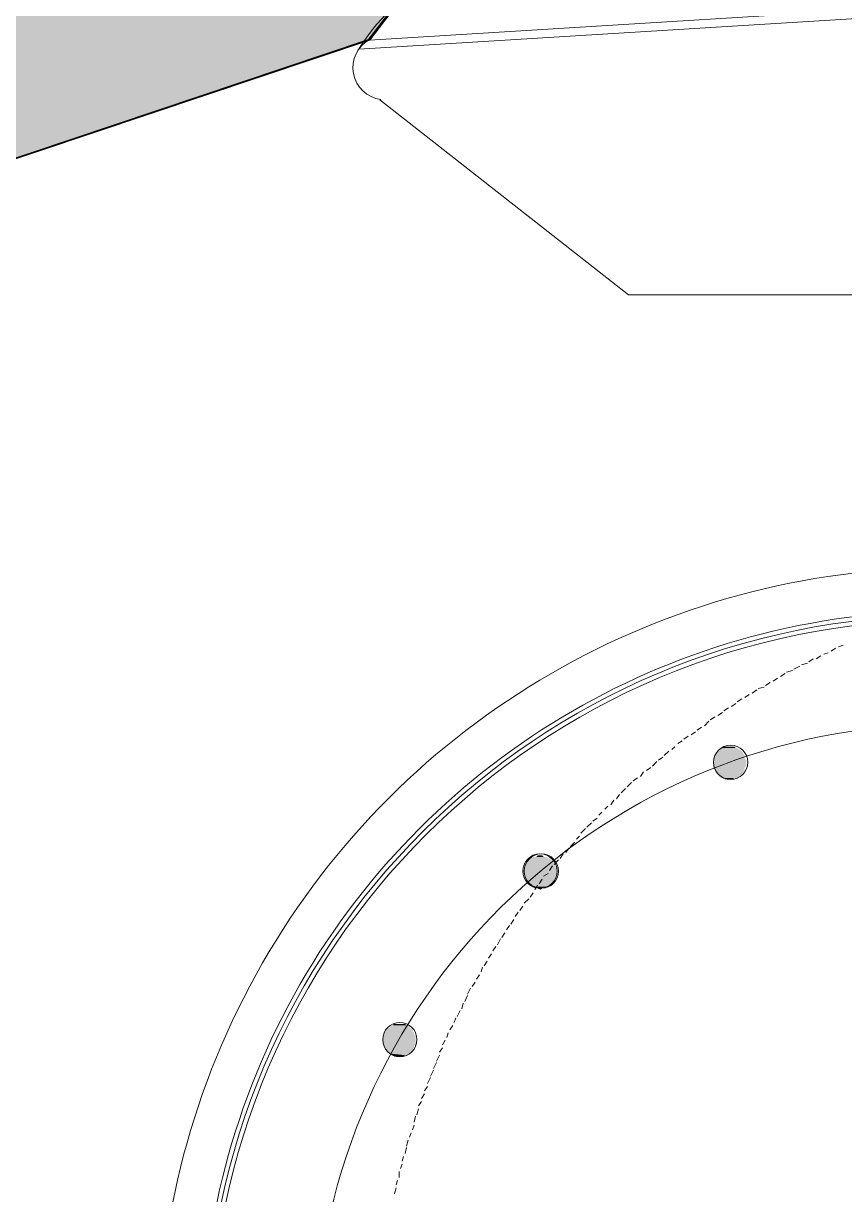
# Model space of a CAD drawing. Header units: inches. Extents: x 1969 to 240164, y 1364 to 46451.
# Drawn here: x 17669 to 19548, y 20294 to 22972 of the extents above; entities that cross this region are included whole.
import ezdxf

# ---------------------------------------------------------------- set-up
doc = ezdxf.new("R2010")
doc.units = ezdxf.units.IN
doc.header["$MEASUREMENT"] = 0
for name, color, linetype in [('PDF_0', 7, 'Continuous'), ('PDF_ESElevation', 7, 'Continuous'), ('PDF_INTERNAL ROAD', 7, 'Continuous'), ('PDF_RETAINING WALL', 7, 'Continuous'), ('PDF_TXT', 7, 'Continuous')]:
    doc.layers.add(name, color=color, linetype=linetype)

msp = doc.modelspace()

# ---------------------------------------------------------------- hatches: boundary and pattern name
at = {"true_color": 0xfecc66}
h = msp.add_hatch(color=31, dxfattribs=at)
h.dxf.hatch_style = 1
h.paths.add_polyline_path([(40008.3, 27445.2), (39953.1, 27576.4), (40565.8, 27834.4), (40621, 27703.3)])
h.paths.add_polyline_path([(40577.6, 27598.8), (40632.8, 27467.6), (40233.2, 27299.2), (40178, 27430.4)])
edge = h.paths.add_edge_path()
edge.add_line((23706.6, 23889.3), (23706.6, 23685.7))
edge.add_line((23706.6, 23685.7), (21592.3, 23685.7))
edge.add_arc((21564.1, 23607.1), 83.5, 70.25, 109.75)
edge.add_line((21535.9, 23685.7), (21474.3, 23685.7))
edge.add_line((21474.3, 23685.7), (21474.3, 23889.3))
edge.add_line((21474.3, 23889.3), (23706.6, 23889.3))
h.paths.add_polyline_path([(40196.6, 27136.6), (40128.6, 27004), (40083.8, 26760.5), (40108.3, 26579.1), (40179.2, 26411.1), (44054.9, 22879.7), (47494.3, 21707.1), (47774.4, 21648.7), (48167.3, 21655.3), (48593.7, 21785.4), (48790.3, 21898.1), (49229.2, 22267.9), (50678.1, 23493.2), (50859.2, 23699.7), (50983, 23900), (51090.8, 24169.8), (51148, 24487.9), (51993.8, 24488.6), (52290.4, 24048.9), (50849.8, 22717.9), (50714.5, 22526.6), (50622.5, 22254.5), (50606.5, 21925.5), (50606.5, 20998.1), (50696.2, 20675.3), (50766.7, 20544.7), (50964.4, 20319.7), (51058.4, 20250.3), (51196.7, 20206.5), (51389.7, 20233.1), (51523.7, 20325.3), (51622.3, 20503.8), (51622.3, 20773.7), (53221, 20773.7), (53221, 20166.3), (53323.2, 20166.3), (53323.2, 19249.4), (51850.7, 19249.4), (48876.6, 20483.8), (45963.5, 21489.1), (43693.6, 22262.7), (41571.7, 24195.4), (39950.9, 25674.8), (39044.1, 26554.3), (38079.5, 27215.6), (35857, 26162.3), (34994.2, 24093.5), (32860.7, 23926.1), (31214.3, 23858), (28068.1, 23728.3), (26623.6, 23670.7), (26125.1, 23748.9), (24768.5, 23544.4), (23827.6, 23544.4), (23273.3, 23447.3), (21482.5, 23346.7), (20701.9, 23346.7), (19975.8, 23179.6), (18647.9, 23098.7), (18526, 23021.2), (18458.9, 22934.2), (16811.9, 22382), (14065.1, 22382), (10291.7, 22150.2), (10399.9, 23009.2), (14054.9, 23234.2), (16268.8, 23125.1), (16401.4, 23136.9), (16539.8, 23172.8), (17389.5, 23514.9), (18148.7, 23728.4), (18898.7, 23820.5), (19842.9, 23871.6), (20739.4, 24014.8), (22123.3, 24079.5), (22770.9, 24079.5), (23779.9, 24246.6), (24703.7, 24246.6), (25375.2, 24342), (26135.3, 24457.9), (26581.9, 24376.1), (27205.7, 24393.1), (34200.4, 24679.5), (34926.4, 26329.3), (38395.3, 28029.7), (39197.5, 27689.4), (39688.1, 27614.9), (39863, 27631.6), (40107.6, 27695.3), (40153.2, 27713), (40296.7, 27791.6), (40552.7, 27873.4), (40725.6, 27893.1), (40799.6, 27443.2), (40565.9, 27413.6), (40402.5, 27338.4), (40299.1, 27258.4)])

# ---------------------------------------------------------------- linework, layer by layer
at = {"lineweight": 35}
msp.add_lwpolyline([(38079.5, 27215.6), (35857, 26162.3), (34994.2, 24093.5), (32860.7, 23926.1), (31214.3, 23858), (28068.1, 23728.3), (26623.6, 23670.7), (26125.1, 23748.9), (24768.5, 23544.4), (23827.6, 23544.4), (23273.3, 23447.3), (21482.5, 23346.7), (20701.9, 23346.7), (19975.8, 23179.6), (18647.9, 23098.7), (18526, 23021.2), (18458.9, 22934.2), (16811.9, 22382), (14065.1, 22382), (10291.7, 22150.2), (10397.3, 22988.8)], dxfattribs=at)
msp.add_lwpolyline([(38081, 27215.2), (35858.5, 26161.9), (34995.7, 24093.1), (32862.3, 23925.8), (31215.9, 23857.6), (28069.6, 23727.9), (26625.2, 23670.3), (26126.6, 23748.5), (24770, 23544), (23829.2, 23544), (23274.9, 23446.9), (21484, 23346.3), (20703.4, 23346.3), (19977.3, 23179.3), (18649.5, 23098.3), (18527.5, 23020.8), (18460.5, 22933.9), (16813.4, 22381.7), (14066.6, 22381.7), (10293.2, 22149.9), (10398.9, 22988.4)])
at = {"layer": 'PDF_0', "lineweight": 0}
for centre in [(19287.1, 21282.3), (19287.1, 21282.3), (18850.8, 21033.5), (18854.2, 21033.5), (18530.3, 20648.3), (18530.3, 20648.3)]:
    msp.add_circle(centre, 39.2, dxfattribs=at)
for radius, end in [(1801.5, 270.3351), (1702.7, 270.3351), (1692.4, 269.6594), (1682.2, 269.6594), (1443.6, 263.7268)]:
    msp.add_arc((19777.9, 19925.7), radius, 90, end, dxfattribs=at)
at = {"layer": 'PDF_0', "transparency": 33554559}
for points in [[(19251.3, 21297.7), (19319.5, 21294.3), (19247.9, 21294.3)], [(19319.5, 21294.3), (19247.9, 21294.3), (19319.5, 21290.9)], [(19247.9, 21294.3), (19319.5, 21290.9), (19247.9, 21290.9)], [(19251.3, 21294.3), (19319.5, 21290.9), (19247.9, 21290.9)], [(19254.7, 21304.5), (19316, 21301.1), (19251.3, 21301.1)], [(19316, 21301.1), (19251.3, 21301.1), (19316, 21297.7)], [(19251.3, 21301.1), (19316, 21297.7), (19251.3, 21297.7)], [(19254.7, 21301.1), (19319.5, 21297.7), (19251.3, 21297.7)], [(19316, 21297.7), (19251.3, 21297.7), (19319.5, 21294.3)], [(19319.5, 21297.7), (19251.3, 21297.7), (19319.5, 21294.3)], [(19251.3, 21297.7), (19319.5, 21294.3), (19251.3, 21294.3)], [(19319.5, 21294.3), (19251.3, 21294.3), (19319.5, 21290.9)], [(19258.1, 21307.9), (19312.6, 21304.5), (19254.7, 21304.5)], [(19258.1, 21307.9), (19316, 21304.5), (19254.7, 21304.5)], [(19312.6, 21304.5), (19254.7, 21304.5), (19316, 21301.1)], [(19316, 21304.5), (19254.7, 21304.5), (19316, 21301.1)], [(19254.7, 21304.5), (19316, 21301.1), (19254.7, 21301.1)], [(19316, 21301.1), (19254.7, 21301.1), (19319.5, 21297.7)], [(19261.5, 21311.3), (19312.6, 21307.9), (19258.1, 21307.9)], [(19261.5, 21307.9), (19312.6, 21307.9), (19258.1, 21307.9)], [(19312.6, 21307.9), (19258.1, 21307.9), (19312.6, 21304.5)], [(19312.6, 21307.9), (19258.1, 21307.9), (19316, 21304.5)], [(19264.9, 21314.7), (19305.8, 21311.3), (19261.5, 21311.3)], [(19264.9, 21314.7), (19305.8, 21311.3), (19261.5, 21311.3)], [(19305.8, 21311.3), (19261.5, 21311.3), (19309.2, 21307.9)], [(19261.5, 21311.3), (19309.2, 21307.9), (19261.5, 21307.9)], [(19309.2, 21311.3), (19309.2, 21311.3), (19261.5, 21311.3)], [(19309.2, 21311.3), (19261.5, 21311.3), (19305.8, 21311.3)], [(19309.2, 21311.3), (19261.5, 21311.3), (19312.6, 21307.9)], [(19309.2, 21307.9), (19261.5, 21307.9), (19312.6, 21307.9)], [(19268.3, 21314.7), (19302.4, 21314.7), (19264.9, 21314.7)], [(19302.4, 21314.7), (19264.9, 21314.7), (19305.8, 21311.3)], [(19268.3, 21314.7), (19302.4, 21314.7), (19264.9, 21314.7)], [(19302.4, 21314.7), (19264.9, 21314.7), (19305.8, 21311.3)], [(19271.7, 21318.1), (19299, 21314.7), (19268.3, 21314.7)], [(19271.7, 21318.1), (19299, 21314.7), (19268.3, 21314.7)], [(19299, 21314.7), (19268.3, 21314.7), (19302.4, 21314.7)], [(19299, 21314.7), (19268.3, 21314.7), (19302.4, 21314.7)], [(19275.1, 21318.1), (19295.6, 21318.1), (19271.7, 21318.1)], [(19295.6, 21318.1), (19271.7, 21318.1), (19299, 21314.7)], [(19275.1, 21318.1), (19295.6, 21318.1), (19271.7, 21318.1)], [(19295.6, 21318.1), (19271.7, 21318.1), (19299, 21314.7)], [(19278.5, 21318.1), (19292.2, 21318.1), (19275.1, 21318.1)], [(19292.2, 21318.1), (19275.1, 21318.1), (19295.6, 21318.1)], [(19278.5, 21318.1), (19292.2, 21318.1), (19275.1, 21318.1)], [(19292.2, 21318.1), (19275.1, 21318.1), (19295.6, 21318.1)], [(19282, 21318.1), (19288.8, 21318.1), (19278.5, 21318.1)], [(19288.8, 21318.1), (19278.5, 21318.1), (19292.2, 21318.1)], [(19285.4, 21318.1), (19288.8, 21318.1), (19278.5, 21318.1)], [(19288.8, 21318.1), (19278.5, 21318.1), (19292.2, 21318.1)], [(19319.5, 21290.9), (19247.9, 21290.9), (19319.5, 21287.5)], [(19247.9, 21290.9), (19319.5, 21287.5), (19247.9, 21287.5)], [(19319.5, 21290.9), (19247.9, 21290.9), (19322.9, 21287.5)], [(19247.9, 21290.9), (19322.9, 21287.5), (19247.9, 21287.5)], [(19319.5, 21287.5), (19247.9, 21287.5), (19322.9, 21284)], [(19247.9, 21287.5), (19322.9, 21284), (19247.9, 21284)], [(19322.9, 21287.5), (19247.9, 21287.5), (19322.9, 21284)], [(19247.9, 21287.5), (19322.9, 21284), (19247.9, 21284)], [(19322.9, 21284), (19247.9, 21284), (19322.9, 21280.6)], [(19247.9, 21284), (19322.9, 21280.6), (19247.9, 21280.6)], [(19322.9, 21284), (19247.9, 21284), (19322.9, 21280.6)], [(19247.9, 21284), (19322.9, 21280.6), (19247.9, 21280.6)], [(19322.9, 21280.6), (19247.9, 21280.6), (19322.9, 21277.2)], [(19247.9, 21280.6), (19322.9, 21277.2), (19247.9, 21277.2)], [(19322.9, 21280.6), (19247.9, 21280.6), (19322.9, 21277.2)], [(19247.9, 21280.6), (19322.9, 21277.2), (19247.9, 21277.2)], [(19322.9, 21277.2), (19247.9, 21277.2), (19319.5, 21273.8)], [(19247.9, 21277.2), (19319.5, 21273.8), (19247.9, 21273.8)], [(19322.9, 21277.2), (19247.9, 21277.2), (19322.9, 21273.8)], [(19247.9, 21277.2), (19322.9, 21273.8), (19247.9, 21273.8)], [(19319.5, 21273.8), (19247.9, 21273.8), (19319.5, 21270.4)], [(19247.9, 21273.8), (19319.5, 21270.4), (19247.9, 21270.4)], [(19322.9, 21273.8), (19247.9, 21273.8), (19319.5, 21270.4)], [(19247.9, 21273.8), (19319.5, 21270.4), (19247.9, 21270.4)], [(19319.5, 21270.4), (19247.9, 21270.4), (19319.5, 21267)], [(19247.9, 21270.4), (19319.5, 21267), (19247.9, 21267)], [(19319.5, 21270.4), (19247.9, 21270.4), (19319.5, 21267)], [(19247.9, 21270.4), (19319.5, 21267), (19251.3, 21267)], [(19319.5, 21267), (19247.9, 21267), (19316, 21263.6)], [(19247.9, 21267), (19316, 21263.6), (19251.3, 21263.6)], [(19319.5, 21267), (19251.3, 21267), (19319.5, 21263.6)], [(19251.3, 21267), (19319.5, 21263.6), (19251.3, 21263.6)], [(19316, 21263.6), (19251.3, 21263.6), (19316, 21260.2)], [(19251.3, 21263.6), (19316, 21260.2), (19251.3, 21260.2)], [(19319.5, 21263.6), (19251.3, 21263.6), (19316, 21260.2)], [(19251.3, 21263.6), (19316, 21260.2), (19254.7, 21260.2)], [(19316, 21260.2), (19251.3, 21260.2), (19312.6, 21256.8)], [(19251.3, 21260.2), (19312.6, 21256.8), (19254.7, 21256.8)], [(19316, 21260.2), (19254.7, 21260.2), (19316, 21256.8)], [(19254.7, 21260.2), (19316, 21256.8), (19254.7, 21256.8)], [(19312.6, 21256.8), (19254.7, 21256.8), (19258.1, 21256.8)], [(19254.7, 21256.8), (19312.6, 21256.8), (19312.6, 21256.8)], [(19316, 21256.8), (19254.7, 21256.8), (19312.6, 21253.4)], [(19254.7, 21256.8), (19312.6, 21253.4), (19258.1, 21253.4)], [(19312.6, 21256.8), (19258.1, 21256.8), (19309.2, 21253.4)], [(19258.1, 21256.8), (19309.2, 21253.4), (19261.5, 21253.4)], [(19312.6, 21253.4), (19258.1, 21253.4), (19309.2, 21253.4)], [(19258.1, 21253.4), (19309.2, 21253.4), (19261.5, 21253.4)], [(19309.2, 21253.4), (19261.5, 21253.4), (19305.8, 21250)], [(19261.5, 21253.4), (19305.8, 21250), (19261.5, 21250)], [(19309.2, 21253.4), (19261.5, 21253.4), (19305.8, 21250)], [(19261.5, 21253.4), (19305.8, 21250), (19261.5, 21250)], [(19305.8, 21250), (19261.5, 21250), (19302.4, 21250)], [(19261.5, 21250), (19302.4, 21250), (19264.9, 21250)], [(19305.8, 21250), (19261.5, 21250), (19302.4, 21246.6)], [(19261.5, 21250), (19302.4, 21246.6), (19264.9, 21246.6)], [(19302.4, 21250), (19264.9, 21250), (19299, 21246.6)], [(19264.9, 21250), (19299, 21246.6), (19268.3, 21246.6)], [(19302.4, 21246.6), (19264.9, 21246.6), (19299, 21246.6)], [(19264.9, 21246.6), (19299, 21246.6), (19268.3, 21246.6)], [(19299, 21246.6), (19268.3, 21246.6), (19295.6, 21246.6)], [(19268.3, 21246.6), (19295.6, 21246.6), (19271.7, 21246.6)], [(19299, 21246.6), (19268.3, 21246.6), (19295.6, 21246.6)], [(19268.3, 21246.6), (19295.6, 21246.6), (19271.7, 21246.6)], [(19295.6, 21246.6), (19271.7, 21246.6), (19292.2, 21243.1)], [(19271.7, 21246.6), (19292.2, 21243.1), (19275.1, 21243.1)], [(19295.6, 21246.6), (19271.7, 21246.6), (19292.2, 21243.1)], [(19271.7, 21246.6), (19292.2, 21243.1), (19275.1, 21243.1)], [(19275.1, 21243.1), (19278.5, 21243.1), (19288.8, 21243.1)], [(19275.1, 21243.1), (19292.2, 21243.1), (19288.8, 21243.1)], [(19275.1, 21243.1), (19278.5, 21243.1), (19288.8, 21243.1)], [(19275.1, 21243.1), (19292.2, 21243.1), (19288.8, 21243.1)], [(19278.5, 21243.1), (19288.8, 21243.1), (19282, 21243.1)], [(19278.5, 21243.1), (19288.8, 21243.1), (19285.4, 21243.1)], [(18821.8, 21055.7), (18883.1, 21052.3), (18818.4, 21052.3)], [(18821.8, 21052.3), (18883.1, 21052.3), (18818.4, 21052.3)], [(18883.1, 21052.3), (18818.4, 21052.3), (18883.1, 21048.8)], [(18818.4, 21052.3), (18883.1, 21048.8), (18818.4, 21048.8)], [(18883.1, 21052.3), (18818.4, 21052.3), (18883.1, 21048.8)], [(18818.4, 21052.3), (18883.1, 21048.8), (18818.4, 21048.8)], [(18825.2, 21059.1), (18876.3, 21055.7), (18821.8, 21055.7)], [(18876.3, 21055.7), (18821.8, 21055.7), (18879.7, 21052.3)], [(18821.8, 21055.7), (18879.7, 21052.3), (18821.8, 21052.3)], [(18879.7, 21055.7), (18825.2, 21055.7), (18821.8, 21055.7)], [(18879.7, 21055.7), (18821.8, 21055.7), (18883.1, 21052.3)], [(18879.7, 21052.3), (18821.8, 21052.3), (18883.1, 21052.3)], [(18828.6, 21062.5), (18876.3, 21059.1), (18825.2, 21059.1)], [(18828.6, 21062.5), (18876.3, 21059.1), (18825.2, 21059.1)], [(18876.3, 21059.1), (18825.2, 21059.1), (18876.3, 21055.7)], [(18876.3, 21059.1), (18825.2, 21059.1), (18879.7, 21055.7)], [(18825.2, 21059.1), (18879.7, 21055.7), (18825.2, 21055.7)], [(18825.2, 21055.7), (18879.7, 21055.7), (18879.7, 21055.7)], [(18832, 21062.5), (18872.9, 21062.5), (18828.6, 21062.5)], [(18872.9, 21062.5), (18828.6, 21062.5), (18876.3, 21059.1)], [(18832, 21062.5), (18872.9, 21062.5), (18828.6, 21062.5)], [(18872.9, 21062.5), (18828.6, 21062.5), (18876.3, 21059.1)], [(18835.4, 21065.9), (18869.5, 21062.5), (18832, 21062.5)], [(18835.4, 21065.9), (18869.5, 21062.5), (18832, 21062.5)], [(18869.5, 21062.5), (18832, 21062.5), (18872.9, 21062.5)], [(18869.5, 21062.5), (18832, 21062.5), (18872.9, 21062.5)], [(18838.8, 21065.9), (18866.1, 21065.9), (18835.4, 21065.9)], [(18866.1, 21065.9), (18835.4, 21065.9), (18869.5, 21062.5)], [(18838.8, 21065.9), (18866.1, 21065.9), (18835.4, 21065.9)], [(18866.1, 21065.9), (18835.4, 21065.9), (18869.5, 21062.5)], [(18842.2, 21065.9), (18862.7, 21065.9), (18838.8, 21065.9)], [(18862.7, 21065.9), (18838.8, 21065.9), (18866.1, 21065.9)], [(18842.2, 21065.9), (18862.7, 21065.9), (18838.8, 21065.9)], [(18862.7, 21065.9), (18838.8, 21065.9), (18866.1, 21065.9)], [(18845.6, 21069.3), (18859.3, 21065.9), (18842.2, 21065.9)], [(18845.6, 21069.3), (18859.3, 21065.9), (18842.2, 21065.9)], [(18859.3, 21065.9), (18842.2, 21065.9), (18862.7, 21065.9)], [(18859.3, 21065.9), (18842.2, 21065.9), (18862.7, 21065.9)], [(18849.1, 21069.3), (18855.9, 21069.3), (18845.6, 21069.3)], [(18855.9, 21069.3), (18845.6, 21069.3), (18859.3, 21065.9)], [(18852.5, 21069.3), (18855.9, 21069.3), (18845.6, 21069.3)], [(18855.9, 21069.3), (18845.6, 21069.3), (18859.3, 21065.9)], [(18815, 21038.6), (18890, 21035.2), (18811.6, 21035.2)], [(18815, 21035.2), (18886.5, 21031.8), (18811.6, 21031.8)], [(18890, 21035.2), (18811.6, 21035.2), (18890, 21031.8)], [(18811.6, 21035.2), (18890, 21031.8), (18811.6, 21031.8)], [(18886.5, 21031.8), (18811.6, 21031.8), (18886.5, 21028.4)], [(18811.6, 21031.8), (18886.5, 21028.4), (18815, 21028.4)], [(18890, 21031.8), (18811.6, 21031.8), (18890, 21028.4)], [(18811.6, 21031.8), (18890, 21028.4), (18811.6, 21028.4)], [(18890, 21028.4), (18811.6, 21028.4), (18890, 21025)], [(18811.6, 21028.4), (18890, 21025), (18815, 21025)], [(18818.4, 21048.8), (18886.5, 21045.4), (18815, 21045.4)], [(18818.4, 21048.8), (18886.5, 21045.4), (18815, 21045.4)], [(18886.5, 21045.4), (18815, 21045.4), (18886.5, 21042)], [(18815, 21045.4), (18886.5, 21042), (18815, 21042)], [(18886.5, 21045.4), (18815, 21045.4), (18886.5, 21042)], [(18815, 21045.4), (18886.5, 21042), (18815, 21042)], [(18886.5, 21042), (18815, 21042), (18886.5, 21038.6)], [(18815, 21042), (18886.5, 21038.6), (18815, 21038.6)], [(18886.5, 21042), (18815, 21042), (18890, 21038.6)], [(18815, 21042), (18890, 21038.6), (18815, 21038.6)], [(18886.5, 21038.6), (18815, 21038.6), (18886.5, 21035.2)], [(18815, 21038.6), (18886.5, 21035.2), (18815, 21035.2)], [(18890, 21038.6), (18815, 21038.6), (18890, 21035.2)], [(18886.5, 21035.2), (18815, 21035.2), (18886.5, 21031.8)], [(18886.5, 21028.4), (18815, 21028.4), (18886.5, 21025)], [(18815, 21028.4), (18886.5, 21025), (18815, 21025)], [(18886.5, 21025), (18815, 21025), (18886.5, 21021.6)], [(18815, 21025), (18886.5, 21021.6), (18815, 21021.6)], [(18890, 21025), (18815, 21025), (18886.5, 21018.2)], [(18815, 21025), (18886.5, 21018.2), (18815, 21018.2)], [(18883.1, 21048.8), (18818.4, 21048.8), (18886.5, 21045.4)], [(18883.1, 21048.8), (18818.4, 21048.8), (18886.5, 21045.4)], [(18886.5, 21021.6), (18815, 21021.6), (18886.5, 21018.2)], [(18815, 21021.6), (18886.5, 21018.2), (18815, 21018.2)], [(18886.5, 21018.2), (18815, 21018.2), (18883.1, 21014.8)], [(18815, 21018.2), (18883.1, 21014.8), (18818.4, 21014.8)], [(18886.5, 21018.2), (18815, 21018.2), (18886.5, 21014.8)], [(18815, 21018.2), (18886.5, 21014.8), (18815, 21014.8)], [(18886.5, 21014.8), (18815, 21014.8), (18883.1, 21014.8)], [(18815, 21014.8), (18883.1, 21014.8), (18818.4, 21014.8)], [(18883.1, 21014.8), (18818.4, 21014.8), (18883.1, 21011.3)], [(18818.4, 21014.8), (18883.1, 21011.3), (18818.4, 21011.3)], [(18883.1, 21014.8), (18818.4, 21014.8), (18883.1, 21011.3)], [(18818.4, 21014.8), (18883.1, 21011.3), (18818.4, 21011.3)], [(18883.1, 21011.3), (18818.4, 21011.3), (18879.7, 21007.9)], [(18818.4, 21011.3), (18879.7, 21007.9), (18821.8, 21007.9)], [(18883.1, 21011.3), (18818.4, 21011.3), (18879.7, 21007.9)], [(18818.4, 21011.3), (18879.7, 21007.9), (18821.8, 21007.9)], [(18879.7, 21007.9), (18821.8, 21007.9), (18876.3, 21004.5)], [(18821.8, 21007.9), (18876.3, 21004.5), (18821.8, 21004.5)], [(18879.7, 21007.9), (18821.8, 21007.9), (18879.7, 21004.5)], [(18821.8, 21007.9), (18879.7, 21004.5), (18825.2, 21004.5)], [(18876.3, 21004.5), (18821.8, 21004.5), (18876.3, 21001.1)], [(18821.8, 21004.5), (18876.3, 21001.1), (18825.2, 21001.1)], [(18879.7, 21004.5), (18825.2, 21004.5), (18876.3, 21001.1)], [(18825.2, 21004.5), (18876.3, 21001.1), (18825.2, 21001.1)], [(18876.3, 21001.1), (18825.2, 21001.1), (18872.9, 21001.1)], [(18825.2, 21001.1), (18872.9, 21001.1), (18828.6, 21001.1)], [(18876.3, 21001.1), (18825.2, 21001.1), (18872.9, 21001.1)], [(18825.2, 21001.1), (18872.9, 21001.1), (18828.6, 21001.1)], [(18872.9, 21001.1), (18828.6, 21001.1), (18869.5, 20997.7)], [(18828.6, 21001.1), (18869.5, 20997.7), (18832, 20997.7)], [(18872.9, 21001.1), (18828.6, 21001.1), (18869.5, 20997.7)], [(18828.6, 21001.1), (18869.5, 20997.7), (18832, 20997.7)], [(18869.5, 20997.7), (18832, 20997.7), (18866.1, 20997.7)], [(18832, 20997.7), (18866.1, 20997.7), (18835.4, 20997.7)], [(18869.5, 20997.7), (18832, 20997.7), (18866.1, 20994.3)], [(18832, 20997.7), (18866.1, 20994.3), (18835.4, 20994.3)], [(18866.1, 20997.7), (18835.4, 20997.7), (18862.7, 20994.3)], [(18835.4, 20997.7), (18862.7, 20994.3), (18838.8, 20994.3)], [(18866.1, 20994.3), (18835.4, 20994.3), (18862.7, 20994.3)], [(18835.4, 20994.3), (18862.7, 20994.3), (18838.8, 20994.3)], [(18862.7, 20994.3), (18838.8, 20994.3), (18859.3, 20994.3)], [(18838.8, 20994.3), (18859.3, 20994.3), (18842.2, 20994.3)], [(18862.7, 20994.3), (18838.8, 20994.3), (18859.3, 20994.3)], [(18838.8, 20994.3), (18859.3, 20994.3), (18842.2, 20994.3)], [(18842.2, 20994.3), (18845.6, 20994.3), (18855.9, 20994.3)], [(18842.2, 20994.3), (18859.3, 20994.3), (18855.9, 20994.3)], [(18842.2, 20994.3), (18845.6, 20994.3), (18855.9, 20994.3)], [(18842.2, 20994.3), (18859.3, 20994.3), (18855.9, 20994.3)], [(18845.6, 20994.3), (18855.9, 20994.3), (18849.1, 20994.3)], [(18845.6, 20994.3), (18855.9, 20994.3), (18852.5, 20990.9)], [(18508.2, 20677.3), (18552.5, 20673.9), (18504.8, 20673.9)], [(18508.2, 20677.3), (18552.5, 20673.9), (18504.8, 20673.9)], [(18511.6, 20680.7), (18549.1, 20677.3), (18508.2, 20677.3)], [(18511.6, 20680.7), (18552.5, 20677.3), (18508.2, 20677.3)], [(18549.1, 20677.3), (18508.2, 20677.3), (18552.5, 20673.9)], [(18552.5, 20677.3), (18508.2, 20677.3), (18552.5, 20673.9)], [(18542.3, 20680.7), (18515, 20680.7), (18511.6, 20680.7)], [(18545.7, 20680.7), (18545.7, 20680.7), (18511.6, 20680.7)], [(18545.7, 20680.7), (18511.6, 20680.7), (18542.3, 20680.7)], [(18545.7, 20680.7), (18511.6, 20680.7), (18549.1, 20677.3)], [(18515, 20680.7), (18549.1, 20680.7), (18511.6, 20680.7)], [(18549.1, 20680.7), (18511.6, 20680.7), (18552.5, 20677.3)], [(18518.4, 20684.1), (18542.3, 20680.7), (18515, 20680.7)], [(18521.8, 20684.1), (18542.3, 20684.1), (18515, 20684.1)], [(18542.3, 20684.1), (18515, 20684.1), (18545.7, 20680.7)], [(18515, 20684.1), (18545.7, 20680.7), (18515, 20680.7)], [(18515, 20680.7), (18542.3, 20680.7), (18542.3, 20680.7)], [(18545.7, 20680.7), (18515, 20680.7), (18549.1, 20680.7)], [(18535.4, 20684.1), (18525.2, 20684.1), (18518.4, 20684.1)], [(18535.4, 20684.1), (18518.4, 20684.1), (18542.3, 20680.7)], [(18525.2, 20684.1), (18538.9, 20684.1), (18521.8, 20684.1)], [(18538.9, 20684.1), (18521.8, 20684.1), (18542.3, 20684.1)], [(18525.2, 20684.1), (18535.4, 20684.1), (18535.4, 20684.1)], [(18535.4, 20684.1), (18535.4, 20684.1), (18525.2, 20684.1)], [(18532, 20684.1), (18525.2, 20684.1), (18525.2, 20684.1)], [(18532, 20684.1), (18525.2, 20684.1), (18538.9, 20684.1)], [(18494.5, 20660.3), (18562.7, 20656.8), (18491.1, 20656.8)], [(18494.5, 20660.3), (18566.1, 20656.8), (18491.1, 20656.8)], [(18562.7, 20656.8), (18491.1, 20656.8), (18566.1, 20653.4)], [(18491.1, 20656.8), (18566.1, 20653.4), (18491.1, 20653.4)], [(18566.1, 20656.8), (18491.1, 20656.8), (18566.1, 20653.4)], [(18491.1, 20656.8), (18566.1, 20653.4), (18491.1, 20653.4)], [(18566.1, 20653.4), (18491.1, 20653.4), (18566.1, 20650)], [(18491.1, 20653.4), (18566.1, 20650), (18491.1, 20650)], [(18566.1, 20653.4), (18491.1, 20653.4), (18566.1, 20650)], [(18491.1, 20653.4), (18566.1, 20650), (18491.1, 20650)], [(18566.1, 20650), (18491.1, 20650), (18566.1, 20646.6)], [(18491.1, 20650), (18566.1, 20646.6), (18491.1, 20646.6)], [(18566.1, 20650), (18491.1, 20650), (18566.1, 20646.6)], [(18491.1, 20650), (18566.1, 20646.6), (18491.1, 20646.6)], [(18498, 20667.1), (18562.7, 20663.7), (18494.5, 20663.7)], [(18498, 20667.1), (18562.7, 20663.7), (18494.5, 20663.7)], [(18562.7, 20663.7), (18494.5, 20663.7), (18562.7, 20660.3)], [(18494.5, 20663.7), (18562.7, 20660.3), (18494.5, 20660.3)], [(18562.7, 20663.7), (18494.5, 20663.7), (18562.7, 20660.3)], [(18494.5, 20663.7), (18562.7, 20660.3), (18494.5, 20660.3)], [(18562.7, 20660.3), (18494.5, 20660.3), (18562.7, 20656.8)], [(18562.7, 20660.3), (18494.5, 20660.3), (18566.1, 20656.8)], [(18501.4, 20673.9), (18559.3, 20670.5), (18498, 20670.5)], [(18501.4, 20673.9), (18559.3, 20670.5), (18498, 20670.5)], [(18559.3, 20670.5), (18498, 20670.5), (18559.3, 20667.1)], [(18498, 20670.5), (18559.3, 20667.1), (18498, 20667.1)], [(18559.3, 20670.5), (18498, 20670.5), (18559.3, 20667.1)], [(18498, 20670.5), (18559.3, 20667.1), (18498, 20667.1)], [(18559.3, 20667.1), (18498, 20667.1), (18562.7, 20663.7)], [(18559.3, 20667.1), (18498, 20667.1), (18562.7, 20663.7)], [(18504.8, 20673.9), (18555.9, 20673.9), (18501.4, 20673.9)], [(18555.9, 20673.9), (18501.4, 20673.9), (18559.3, 20670.5)], [(18504.8, 20673.9), (18555.9, 20673.9), (18501.4, 20673.9)], [(18555.9, 20673.9), (18501.4, 20673.9), (18559.3, 20670.5)], [(18552.5, 20673.9), (18504.8, 20673.9), (18555.9, 20673.9)], [(18552.5, 20673.9), (18504.8, 20673.9), (18555.9, 20673.9)], [(18566.1, 20646.6), (18491.1, 20646.6), (18566.1, 20643.2)], [(18491.1, 20646.6), (18566.1, 20643.2), (18491.1, 20643.2)], [(18566.1, 20646.6), (18491.1, 20646.6), (18566.1, 20643.2)], [(18491.1, 20646.6), (18566.1, 20643.2), (18491.1, 20643.2)], [(18566.1, 20643.2), (18491.1, 20643.2), (18566.1, 20639.8)], [(18491.1, 20643.2), (18566.1, 20639.8), (18491.1, 20639.8)], [(18566.1, 20643.2), (18491.1, 20643.2), (18566.1, 20639.8)], [(18491.1, 20643.2), (18566.1, 20639.8), (18491.1, 20639.8)], [(18566.1, 20639.8), (18491.1, 20639.8), (18562.7, 20636.4)], [(18491.1, 20639.8), (18562.7, 20636.4), (18491.1, 20636.4)], [(18566.1, 20639.8), (18491.1, 20639.8), (18566.1, 20636.4)], [(18491.1, 20639.8), (18566.1, 20636.4), (18491.1, 20636.4)], [(18562.7, 20636.4), (18491.1, 20636.4), (18562.7, 20633)], [(18491.1, 20636.4), (18562.7, 20633), (18494.5, 20633)], [(18566.1, 20636.4), (18491.1, 20636.4), (18562.7, 20633)], [(18491.1, 20636.4), (18562.7, 20633), (18494.5, 20633)], [(18562.7, 20633), (18494.5, 20633), (18562.7, 20629.6)], [(18494.5, 20633), (18562.7, 20629.6), (18494.5, 20629.6)], [(18562.7, 20633), (18494.5, 20633), (18562.7, 20629.6)], [(18494.5, 20633), (18562.7, 20629.6), (18494.5, 20629.6)], [(18562.7, 20629.6), (18494.5, 20629.6), (18559.3, 20626.2)], [(18494.5, 20629.6), (18559.3, 20626.2), (18498, 20626.2)], [(18562.7, 20629.6), (18494.5, 20629.6), (18559.3, 20626.2)], [(18494.5, 20629.6), (18559.3, 20626.2), (18498, 20626.2)], [(18559.3, 20626.2), (18498, 20626.2), (18559.3, 20622.8)], [(18498, 20626.2), (18559.3, 20622.8), (18498, 20622.8)], [(18559.3, 20626.2), (18498, 20626.2), (18559.3, 20622.8)], [(18498, 20626.2), (18559.3, 20622.8), (18498, 20622.8)], [(18559.3, 20622.8), (18498, 20622.8), (18555.9, 20619.3)], [(18498, 20622.8), (18555.9, 20619.3), (18501.4, 20619.3)], [(18559.3, 20622.8), (18498, 20622.8), (18555.9, 20619.3)], [(18498, 20622.8), (18555.9, 20619.3), (18501.4, 20619.3)], [(18555.9, 20619.3), (18501.4, 20619.3), (18552.5, 20619.3)], [(18501.4, 20619.3), (18552.5, 20619.3), (18504.8, 20619.3)], [(18555.9, 20619.3), (18501.4, 20619.3), (18552.5, 20619.3)], [(18501.4, 20619.3), (18552.5, 20619.3), (18504.8, 20619.3)], [(18552.5, 20619.3), (18504.8, 20619.3), (18549.1, 20615.9)], [(18504.8, 20619.3), (18549.1, 20615.9), (18508.2, 20615.9)], [(18552.5, 20619.3), (18504.8, 20619.3), (18552.5, 20615.9)], [(18504.8, 20619.3), (18552.5, 20615.9), (18508.2, 20615.9)], [(18549.1, 20615.9), (18508.2, 20615.9), (18545.7, 20615.9)], [(18508.2, 20615.9), (18545.7, 20615.9), (18511.6, 20615.9)], [(18552.5, 20615.9), (18508.2, 20615.9), (18549.1, 20612.5)], [(18508.2, 20615.9), (18549.1, 20612.5), (18511.6, 20612.5)], [(18545.7, 20615.9), (18511.6, 20615.9), (18542.3, 20612.5)], [(18511.6, 20615.9), (18542.3, 20612.5), (18511.6, 20612.5)], [(18542.3, 20612.5), (18511.6, 20612.5), (18515, 20612.5)], [(18511.6, 20612.5), (18542.3, 20612.5), (18542.3, 20612.5)], [(18549.1, 20612.5), (18511.6, 20612.5), (18545.7, 20612.5)], [(18511.6, 20612.5), (18545.7, 20612.5), (18515, 20612.5)], [(18542.3, 20612.5), (18515, 20612.5), (18535.4, 20609.1)], [(18515, 20612.5), (18535.4, 20609.1), (18518.4, 20609.1)], [(18542.3, 20612.5), (18542.3, 20612.5), (18515, 20612.5)], [(18542.3, 20612.5), (18515, 20612.5), (18545.7, 20612.5)], [(18542.3, 20612.5), (18515, 20612.5), (18538.9, 20609.1)], [(18515, 20612.5), (18538.9, 20609.1), (18521.8, 20609.1)], [(18518.4, 20609.1), (18535.4, 20609.1), (18535.4, 20609.1)], [(18535.4, 20609.1), (18525.2, 20609.1), (18518.4, 20609.1)], [(18532, 20609.1), (18525.2, 20609.1), (18521.8, 20609.1)], [(18521.8, 20609.1), (18538.9, 20609.1), (18532, 20609.1)], [(18535.4, 20609.1), (18535.4, 20609.1), (18525.2, 20609.1)], [(18532, 20609.1), (18532, 20609.1), (18525.2, 20609.1)]]:
    msp.add_solid(points, dxfattribs=at)
at = {"layer": 'PDF_ESElevation', "lineweight": 0}
msp.add_arc((18840.5, 22662.9), 475.5, 113.6921, 148.6445, dxfattribs=at)
at = {"layer": 'PDF_INTERNAL ROAD', "lineweight": 0}
msp.add_lwpolyline([(18484.3, 22797.5), (19053.6, 22351), (19973.9, 22351), (20533, 22831.6), (21978.2, 22852.1)], dxfattribs=at)
msp.add_arc((18496.2, 22870.8), 73.3, 118.4434, 262.3921, dxfattribs=at)
at = {"layer": 'PDF_RETAINING WALL', "lineweight": 0}
for points in [[(23692.8, 21754.4), (21443.1, 23196.3), (20703.4, 23158.8), (19994.4, 23029.3), (18460.5, 22933.9)], [(23795.1, 21665.8), (21436.3, 23175.9), (20706.8, 23141.8), (19997.8, 23008.9), (18436.6, 22913.4)]]:
    msp.add_lwpolyline(points, dxfattribs=at)
at = {"layer": 'PDF_TXT', "lineweight": 0}
for points in [[(19527.4, 21543.1), (19517.2, 21536.3)], [(19544.4, 21549.9), (19534.2, 21546.5)], [(19462.6, 21509), (19449, 21505.6)], [(19476.3, 21519.2), (19466, 21512.4)], [(19493.3, 21526.1), (19483.1, 21519.2)], [(19510.3, 21532.9), (19500.1, 21529.5)], [(19411.5, 21485.2), (19401.3, 21478.3)], [(19428.5, 21492), (19414.9, 21488.6)], [(19445.6, 21502.2), (19431.9, 21495.4)], [(19363.8, 21454.5), (19350.1, 21451.1)], [(19377.4, 21464.7), (19367.2, 21457.9)], [(19394.4, 21474.9), (19384.2, 21468.1)], [(19312.6, 21427.2), (19302.4, 21420.4)], [(19329.7, 21437.4), (19319.5, 21430.6)], [(19346.7, 21447.7), (19336.5, 21440.8)], [(19282, 21406.8), (19271.7, 21399.9)], [(19299, 21417), (19288.8, 21410.2)], [(19237.6, 21376.1), (19227.4, 21365.9)], [(19251.3, 21386.3), (19241.1, 21379.5)], [(19268.3, 21396.5), (19258.1, 21389.7)], [(19207, 21352.2), (19196.7, 21345.4)], [(19220.6, 21362.4), (19210.4, 21355.6)], [(19176.3, 21331.8), (19166.1, 21325)], [(19189.9, 21342), (19179.7, 21335.2)], [(19132, 21294.3), (19121.7, 21287.5)], [(19145.6, 21307.9), (19135.4, 21297.7)], [(19159.2, 21318.1), (19152.4, 21311.3)], [(19104.7, 21270.4), (19094.5, 21263.6)], [(19118.3, 21284), (19108.1, 21273.8)], [(19074, 21246.6), (19063.8, 21239.7)], [(19087.7, 21260.2), (19080.8, 21250)], [(19046.8, 21222.7), (19036.5, 21212.5)], [(19060.4, 21236.3), (19050.2, 21226.1)], [(19019.5, 21195.4), (19012.7, 21185.2)], [(19033.1, 21209.1), (19026.3, 21198.8)], [(18992.2, 21168.2), (18985.4, 21161.3)], [(19005.9, 21181.8), (18999, 21175)], [(18968.4, 21144.3), (18958.1, 21134.1)], [(18982, 21154.5), (18971.8, 21147.7)], [(18941.1, 21113.6), (18934.3, 21106.8)], [(18954.7, 21130.7), (18944.5, 21120.4)], [(18917.2, 21086.3), (18910.4, 21076.1)], [(18930.9, 21100), (18920.6, 21089.7)], [(18893.4, 21059.1), (18883.1, 21048.8)], [(18903.6, 21072.7), (18896.8, 21062.5)], [(18869.5, 21028.4), (18859.3, 21021.6)], [(18879.7, 21045.4), (18872.9, 21035.2)], [(18845.6, 21001.1), (18838.8, 20990.9)], [(18855.9, 21014.8), (18849.1, 21004.5)], [(18835.4, 20984.1), (18828.6, 20973.9)], [(18811.6, 20953.4), (18804.7, 20943.2)], [(18825.2, 20970.4), (18815, 20960.2)], [(18791.1, 20922.7), (18784.3, 20912.5)], [(18801.3, 20939.8), (18794.5, 20929.5)], [(18770.7, 20892), (18763.8, 20881.8)], [(18780.9, 20909.1), (18774.1, 20898.9)], [(18760.4, 20878.4), (18753.6, 20864.8)], [(18740, 20844.3), (18733.2, 20834.1)], [(18750.2, 20861.4), (18743.4, 20851.1)], [(18719.5, 20813.6), (18716.1, 20803.4)], [(18729.7, 20827.3), (18722.9, 20817.1)], [(18712.7, 20796.6), (18705.9, 20786.4)], [(18692.3, 20765.9), (18685.4, 20752.3)], [(18702.5, 20779.6), (18695.7, 20769.3)], [(18675.2, 20731.8), (18671.8, 20718.2)], [(18685.4, 20748.9), (18678.6, 20735.2)], [(18668.4, 20714.8), (18661.6, 20701.2)], [(18651.3, 20680.7), (18644.5, 20670.5)], [(18658.2, 20697.7), (18654.8, 20687.5)], [(18641.1, 20663.7), (18637.7, 20653.4)], [(18627.5, 20629.6), (18620.7, 20619.3)], [(18634.3, 20646.6), (18627.5, 20636.4)], [(18620.7, 20612.5), (18613.9, 20598.9)], [(18607, 20578.4), (18600.2, 20564.8)], [(18613.9, 20595.5), (18607, 20581.9)], [(18600.2, 20561.4), (18593.4, 20547.8)], [(18586.6, 20523.9), (18579.8, 20513.7)], [(18593.4, 20540.9), (18586.6, 20530.7)], [(18572.9, 20489.8), (18569.5, 20476.2)], [(18579.8, 20506.9), (18572.9, 20496.6)], [(18566.1, 20472.8), (18562.7, 20459.1)], [(18555.9, 20435.3), (18552.5, 20425.1)], [(18562.7, 20452.3), (18559.3, 20442.1)], [(18549.1, 20418.2), (18545.7, 20404.6)], [(18545.7, 20401.2), (18542.3, 20387.6)], [(18535.4, 20363.7), (18532, 20353.5)], [(18538.9, 20380.7), (18535.4, 20370.5)], [(18528.6, 20346.7), (18528.6, 20333)], [(18521.8, 20309.2), (18518.4, 20295.5)], [(18525.2, 20326.2), (18521.8, 20316)]]:
    msp.add_lwpolyline(points, dxfattribs=at)

doc.saveas('drawing.dxf')
